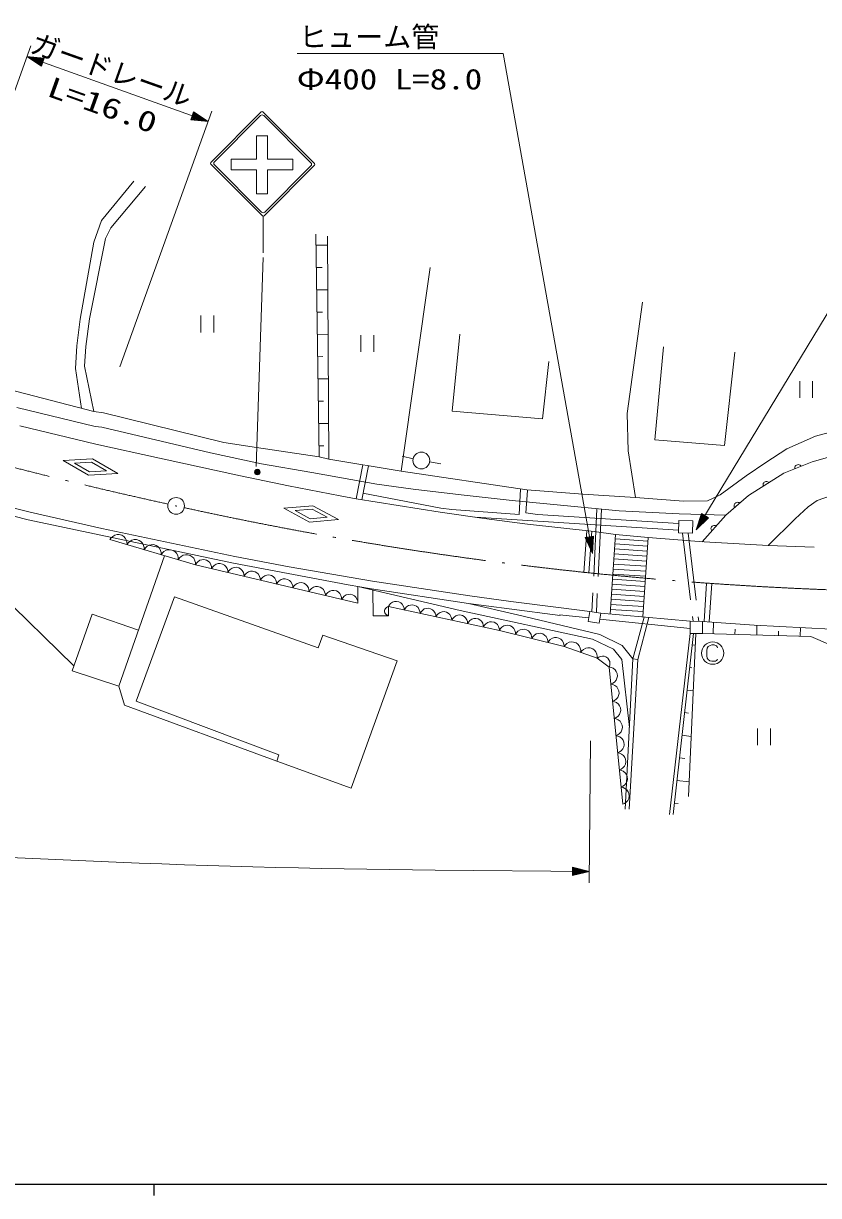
# Model space of a CAD drawing. Units: millimetres, scale not verified. Extents: x 11078 to 651078, y -105989 to 254011.
# Drawn here: x 227457 to 298310, y 78011 to 182394 of the extents above; entities that cross this region are included whole.
import ezdxf
from ezdxf.enums import TextEntityAlignment as Align

# ---------------------------------------------------------------- set-up
doc = ezdxf.new("R2010")
doc.units = ezdxf.units.MM
doc.header["$LTSCALE"] = 1000
doc.linetypes.add('DASHED', pattern=[7.5, 6, -1.5])
doc.linetypes.add('LONG_DASHED_DOTTED', pattern=[15.25, 12, -1.5, 0.25, -1.5])
for name, color, linetype, lineweight in [('M-TTL-BAND', 7, 'Continuous', 25), ('S-BGD', 7, 'Continuous', 13), ('S-BGD-HTXT', 6, 'Continuous', 13), ('S-BMK', 2, 'LONG_DASHED_DOTTED', 13)]:
    doc.layers.add(name, color=color, linetype=linetype, lineweight=lineweight)
doc.styles.add('ＭＳ ゴシック', font='')
doc.styles.get('ＭＳ ゴシック').set_extended_font_data('MS Gothic')

# ---------------------------------------------------------------- blocks, each defined once
blk = doc.blocks.new('BUHIN1')
at = {"color": 2, "linetype": 'Continuous', "lineweight": 13}
for radius in [746, 22.5]:
    blk.add_circle((0, 0), radius, dxfattribs=at)
blk = doc.blocks.new('BUHIN151')
at = {"color": 7, "linetype": 'Continuous', "lineweight": 13}
blk.add_lwpolyline([(75, -764), (245, -689), (385, -583), (538, -418), (614, -241), (653, -55), (630, 181), (555, 355), (447, 514), (264, 647), (107, 720), (-75, 764)], dxfattribs=at)
blk = doc.blocks.new('BUHIN153')
at = {"color": 7, "linetype": 'Continuous', "lineweight": 13}
blk.add_lwpolyline([(739, -261), (744, -71), (706, 104), (619, 318), (488, 464), (334, 580), (105, 661), (-89, 667), (-283, 636), (-484, 524), (-620, 410), (-739, 261)], dxfattribs=at)
blk = doc.blocks.new('BUHIN154')
at = {"color": 7, "linetype": 'Continuous', "lineweight": 13}
blk.add_lwpolyline([(721, -180), (708, -1), (657, 161), (556, 355), (419, 481), (263, 577), (39, 633), (-143, 621), (-324, 575), (-504, 451), (-622, 331), (-721, 180)], dxfattribs=at)
blk = doc.blocks.new('BUHIN155')
at = {"color": 7, "linetype": 'Continuous', "lineweight": 13}
blk.add_lwpolyline([(706, -151), (688, 23), (633, 179), (528, 364), (391, 482), (236, 570), (17, 617), (-160, 599), (-334, 548), (-505, 422), (-615, 301), (-706, 151)], dxfattribs=at)
blk = doc.blocks.new('BUHIN157')
at = {"color": 7, "linetype": 'Continuous', "lineweight": 13}
blk.add_lwpolyline([(724, -171), (709, 8), (655, 170), (552, 363), (413, 487), (256, 582), (32, 635), (-151, 621), (-331, 571), (-510, 445), (-627, 324), (-724, 171)], dxfattribs=at)
blk = doc.blocks.new('BUHIN158')
at = {"color": 7, "linetype": 'Continuous', "lineweight": 13}
blk.add_lwpolyline([(761, -224), (756, -32), (708, 143), (609, 354), (469, 495), (307, 605), (70, 674), (-125, 670), (-320, 628), (-518, 504), (-649, 382), (-761, 224)], dxfattribs=at)
blk = doc.blocks.new('BUHIN168')
at = {"color": 7, "linetype": 'Continuous', "lineweight": 13}
for p, q in [((-578, 750), (-578, -750)), ((574, -750), (574, 750))]:
    blk.add_line(p, q, dxfattribs=at)
blk = doc.blocks.new('BUHIN172')
at = {"color": 7, "linetype": 'Continuous', "lineweight": 13}
blk.add_lwpolyline([(440, 475), (400, 570), (330, 640), (235, 695), (120, 725), (-75, 725), (-230, 695), (-390, 585), (-485, 445), (-525, 245), (-525, -245), (-485, -455), (-410, -580), (-265, -685), (-85, -725), (105, -725), (250, -710), (325, -665), (395, -600), (425, -530)], dxfattribs=at)
blk.add_circle((0, 0), 995, dxfattribs=at)
blk = doc.blocks.new('BUHIN173')
at = {"color": 7, "linetype": 'Continuous', "lineweight": 13}
for centre, radius in [((0, 0), 250), ((0, 0), 219), ((0, 0), 188), ((0, 0), 156), ((0, 0), 125), ((0, 0), 93.8), ((0, -1), 62.5), ((0, 0), 31.2)]:
    blk.add_circle(centre, radius, dxfattribs=at)
blk = doc.blocks.new('BUHIN176')
at = {"color": 7, "linetype": 'Continuous', "lineweight": 13}
blk.add_circle((0, 0), 746, dxfattribs=at)

msp = doc.modelspace()

# ---------------------------------------------------------------- linework, layer by layer
at = {"layer": 'M-TTL-BAND'}
for p, q in [((11078, 79011), (550078, 79011)), ((239078, 79011), (239078, 78011))]:
    msp.add_line(p, q, dxfattribs=at)
at = {"layer": 'S-BGD'}
for p, q in [((248655, 174514), (244153, 170012)), ((253399, 169912), (248797, 174514)), ((248585, 174189), (244479, 170083)), ((253073, 169983), (248868, 174189)), ((248217, 170320), (248240, 172385)), ((248240, 172385), (249239, 172385)), ((249216, 170320), (249216, 172373)), ((245958, 169367), (245958, 170320)), ((245958, 170320), (248217, 170320)), ((249216, 170320), (251476, 170320)), ((251476, 169367), (251476, 170320)), ((244153, 169871), (248755, 165269)), ((244479, 169800), (248684, 165594)), ((245958, 169367), (248217, 169367)), ((248217, 169367), (248217, 167221)), ((248896, 165269), (253399, 169771)), ((253073, 169700), (248967, 165594)), ((249216, 169367), (251476, 169367)), ((249216, 167221), (249216, 169367)), ((237285, 168343), (234408, 164837)), ((235259, 164200), (238334, 167864)), ((248217, 167221), (249216, 167221)), ((248827, 165240), (248827, 161965)), ((234408, 164837), (233727, 162902)), ((234778, 163238), (235259, 164200)), ((233727, 162902), (232524, 156048)), ((233334, 156083), (234778, 163238)), ((253814, 143787), (253519, 163627)), ((254547, 163448), (254665, 143595)), ((253533, 162635), (254552, 162650)), ((248202, 142938), (248832, 161547)), ((253563, 160651), (254063, 160658)), ((263686, 160672), (261105, 142507)), ((253592, 158667), (254575, 158681)), ((253622, 156683), (254104, 156690)), ((281240, 147648), (282620, 157584)), ((232524, 156048), (232210, 153694)), ((233013, 153617), (233334, 156083)), ((253652, 154699), (254599, 154713)), ((266352, 154732), (265662, 147878)), ((232210, 153694), (232106, 151653)), ((232906, 151879), (233013, 153617)), ((284506, 153582), (283724, 145302)), ((253681, 152715), (254146, 152722)), ((289934, 144796), (290854, 153122)), ((232106, 151653), (232624, 148111)), ((233729, 147822), (232906, 151879)), ((273712, 147188), (274264, 152294)), ((253711, 150731), (254622, 150744)), ((233729, 147822), (225389, 150005)), ((253740, 148747), (254187, 148754)), ((226882, 148205), (233835, 146514)), ((234600, 147721), (233729, 147822)), ((245327, 145076), (234600, 147721)), ((265662, 147878), (273712, 147188)), ((281332, 144336), (281240, 147648)), ((227140, 146550), (233904, 144934)), ((233835, 146514), (234441, 146452)), ((234441, 146452), (244116, 144158)), ((253770, 146763), (254646, 146776)), ((301485, 146579), (298051, 145633)), ((283724, 145302), (289934, 144796)), ((298051, 145633), (295485, 144499)), ((233904, 144934), (239579, 143680)), ((244116, 144158), (248676, 143161)), ((248228, 144622), (245327, 145076)), ((253814, 143794), (248228, 144622)), ((253799, 144779), (254229, 144785)), ((281998, 140180), (281332, 144336)), ((295485, 144499), (293617, 143308)), ((231002, 143463), (233607, 143624)), ((233266, 142163), (231002, 143463)), ((233536, 143319), (232019, 143225)), ((232019, 143225), (233337, 142468)), ((233536, 143319), (234854, 142562)), ((233607, 143624), (235871, 142325)), ((239579, 143680), (246812, 142097)), ((248676, 143161), (253149, 142406)), ((254665, 143595), (253814, 143787)), ((261105, 142507), (254665, 143595)), ((257107, 140051), (257700, 143082)), ((262183, 143632), (261206, 143844)), ((263656, 143349), (264642, 143185)), ((293617, 143308), (291861, 142092)), ((295211, 142335), (297750, 143362)), ((297750, 143362), (299723, 143929)), ((235871, 142325), (233266, 142163)), ((234854, 142562), (233337, 142468)), ((246812, 142097), (251069, 141206)), ((253149, 142406), (258948, 141378)), ((258193, 142999), (257597, 139955)), ((272327, 140845), (261105, 142507)), ((291861, 142092), (289537, 140417)), ((292077, 140363), (295211, 142335)), ((251069, 141206), (255688, 140315)), ((258948, 141378), (262182, 140925)), ((262182, 140925), (266465, 140411)), ((271629, 138677), (271753, 140923)), ((221724, 140470), (228044, 138864)), ((255688, 140315), (257107, 140051)), ((257107, 140051), (264592, 138863)), ((257710, 140567), (264657, 139238)), ((266465, 140411), (270998, 139897)), ((270998, 139897), (280550, 138977)), ((272369, 140813), (272218, 138800)), ((277313, 140482), (272327, 140845)), ((281998, 140180), (277313, 140482)), ((286289, 139847), (281998, 140180)), ((288404, 139878), (286289, 139847)), ((289537, 140417), (288404, 139878)), ((290036, 138608), (292077, 140363)), ((297385, 139350), (298173, 139900)), ((298173, 139900), (299364, 140322)), ((227880, 138183), (221547, 139793)), ((228044, 138864), (234440, 137418)), ((250648, 139220), (253248, 139448)), ((252944, 137979), (250648, 139220)), ((253185, 139141), (251671, 139009)), ((251671, 139009), (253008, 138286)), ((253185, 139141), (254522, 138418)), ((253248, 139448), (255544, 138206)), ((264592, 138863), (268500, 138302)), ((264657, 139238), (265643, 139115)), ((265643, 139115), (271629, 138677)), ((280550, 138977), (285896, 138729)), ((296230, 138269), (297385, 139350)), ((246186, 134337), (227880, 138183)), ((255544, 138206), (252944, 137979)), ((254522, 138418), (253008, 138286)), ((285824, 137257), (267733, 138412)), ((268500, 138302), (272361, 137807)), ((272218, 138800), (273259, 138663)), ((272361, 137807), (278315, 137147)), ((273259, 138663), (285840, 137860)), ((285818, 137020), (285847, 138123)), ((285847, 138123), (287118, 138089)), ((285896, 138729), (290036, 138608)), ((287118, 138089), (287089, 136986)), ((287942, 136238), (290036, 138608)), ((293833, 135893), (296230, 138269)), ((234440, 137418), (246304, 134926)), ((277396, 133503), (277665, 137202)), ((278114, 137170), (277845, 133470)), ((278315, 137147), (280229, 136883)), ((279746, 129793), (280229, 136883)), ((280229, 136883), (283127, 136619)), ((287089, 136986), (285818, 137020)), ((242781, 134183), (235167, 136427)), ((283079, 135851), (280172, 136049)), ((280202, 136498), (283109, 136300)), ((283127, 136619), (282644, 129535)), ((283127, 136619), (287284, 136289)), ((287284, 136289), (288124, 136223)), ((288124, 136223), (293833, 135893)), ((293833, 135893), (297925, 135744)), ((231961, 125200), (222114, 134777)), ((240022, 134996), (235966, 123360)), ((246304, 134926), (251146, 134001)), ((282987, 134504), (280080, 134702)), ((280111, 135151), (283018, 134953)), ((280141, 135600), (283048, 135402)), ((257259, 130760), (242781, 134183)), ((256394, 132388), (246186, 134337)), ((251146, 134001), (258576, 132723)), ((282926, 133606), (280019, 133804)), ((280049, 134253), (282956, 134055)), ((258576, 132723), (267226, 131417)), ((277396, 133503), (277845, 133470)), ((282865, 132708), (279958, 132906)), ((279988, 133355), (282895, 133157)), ((258465, 132031), (256394, 132388)), ((257264, 132238), (257259, 130760)), ((266367, 130113), (257264, 132238)), ((267125, 130724), (258465, 132031)), ((258590, 131928), (258608, 129629)), ((279866, 131559), (282773, 131361)), ((282803, 131810), (279896, 132008)), ((279927, 132457), (282834, 132259)), ((288114, 129133), (288337, 132551)), ((288337, 132551), (288786, 132522)), ((288786, 132522), (288563, 129103)), ((240933, 131341), (237508, 122028)), ((253731, 126775), (240933, 131341)), ((267125, 130724), (271470, 129737)), ((270754, 130248), (267125, 130724)), ((267226, 131417), (270898, 130900)), ((270898, 130900), (275362, 130356)), ((279805, 130661), (282712, 130463)), ((282742, 130912), (279835, 131110)), ((231798, 124738), (233583, 129800)), ((233583, 129800), (237704, 128348)), ((258608, 129629), (259977, 129651)), ((269868, 128346), (259977, 130455)), ((259977, 130455), (259977, 129651)), ((278152, 127570), (266367, 130113)), ((275275, 129661), (270754, 130248)), ((271470, 129737), (278811, 127965)), ((277826, 129461), (275224, 129739)), ((275362, 130356), (277919, 130030)), ((277772, 129135), (277919, 130030)), ((277919, 130030), (278915, 129866)), ((278915, 129866), (278768, 128971)), ((278915, 129866), (286873, 129160)), ((282681, 130014), (279774, 130213)), ((282769, 129524), (281771, 125815)), ((282208, 125759), (283178, 129488)), ((278768, 128971), (277772, 129135)), ((278829, 129342), (286863, 128515)), ((286856, 128073), (286873, 129160)), ((286873, 129160), (287977, 129143)), ((287977, 129143), (287960, 128056)), ((287977, 129143), (292564, 128802)), ((288927, 128029), (288956, 129070)), ((290862, 127975), (290875, 128451)), ((292564, 128802), (299424, 128445)), ((292796, 127921), (292820, 128789)), ((296665, 127814), (296687, 128587)), ((254151, 127917), (253731, 126775)), ((260761, 125633), (254151, 127917)), ((275633, 126907), (269868, 128346)), ((280032, 126666), (278152, 127570)), ((278811, 127965), (280797, 126988)), ((286856, 128073), (285019, 111946)), ((285345, 111946), (287154, 128068)), ((287372, 128065), (286719, 113538)), ((287960, 128056), (286856, 128073)), ((297633, 127787), (287960, 128056)), ((294731, 127868), (294742, 128278)), ((299332, 127063), (297633, 127787)), ((278589, 125864), (275633, 126907)), ((280792, 125762), (280032, 126666)), ((280797, 126988), (281771, 125815)), ((287041, 127061), (287325, 127029)), ((256675, 114278), (260761, 125633)), ((279654, 125081), (278589, 125864)), ((281455, 119685), (280792, 125762)), ((281771, 125815), (281081, 112417)), ((281443, 112417), (282208, 125759)), ((282208, 125759), (281771, 125815)), ((235966, 123360), (231798, 124738)), ((280854, 112860), (279654, 125081)), ((286815, 125046), (287025, 125022)), ((235966, 123360), (236466, 121668)), ((286589, 123030), (287143, 122968)), ((236466, 121668), (250040, 116707)), ((237508, 122028), (250203, 117267)), ((286363, 121015), (286707, 120976)), ((286137, 119000), (286960, 118907)), ((250040, 116707), (250203, 117267)), ((285910, 116985), (286390, 116931)), ((250040, 116707), (256675, 114278)), ((285684, 114969), (286778, 114847)), ((285458, 112954), (285803, 112915))]:
    msp.add_line(p, q, dxfattribs=at)
at = {"layer": 'S-BGD', "linetype": 'DASHED'}
for p, q in [((278563, 139168), (278115, 129998)), ((278962, 139130), (278512, 129932)), ((286184, 137010), (287139, 129156)), ((286689, 136997), (287644, 129148))]:
    msp.add_line(p, q, dxfattribs=at)
at = {"layer": 'S-BGD'}
for points in [[(296202, 142736), (296199, 142809), (296210, 142877), (296238, 142959), (296286, 143017), (296344, 143063), (296430, 143098), (296503, 143105), (296578, 143096), (296657, 143057), (296712, 143016), (296759, 142961)], [(293390, 141189), (293374, 141260), (293373, 141329), (293386, 141415), (293423, 141481), (293471, 141536), (293550, 141586), (293621, 141606), (293696, 141610), (293780, 141586), (293842, 141555), (293898, 141509)], [(290829, 139290), (290802, 139358), (290791, 139426), (290792, 139513), (290818, 139583), (290858, 139645), (290929, 139706), (290996, 139736), (291069, 139752), (291157, 139740), (291222, 139719), (291284, 139681)], [(287493, 137414), (287898, 138699), (288443, 138369), (287495, 137418)], [(288025, 138293), (287887, 138066), (287993, 138313), (288057, 138274), (287887, 138066)], [(288791, 137198), (288755, 137262), (288735, 137328), (288723, 137414), (288740, 137487), (288771, 137554), (288832, 137624), (288895, 137663), (288965, 137688), (289053, 137688), (289121, 137677), (289188, 137648)], [(278126, 135343), (277583, 136576), (278210, 136688), (278126, 135347)], [(277946, 136355), (277993, 136093), (277909, 136348), (277983, 136361), (277993, 136093)], [(259977, 130455), (259885, 130425), (259806, 130377), (259718, 130299), (259669, 130210), (259639, 130116), (259639, 129991), (259669, 129896), (259718, 129808), (259806, 129730), (259885, 129683), (259977, 129651)], [(279654, 125081), (279704, 125233), (279716, 125384), (279698, 125577), (279628, 125727), (279532, 125859), (279367, 125981), (279213, 126033), (279049, 126055), (278859, 126014), (278721, 125955), (278589, 125864)]]:
    msp.add_lwpolyline(points, dxfattribs=at)
for points in [[(287414, 137283), (288511, 138372), (287869, 138760)], [(287573, 137546), (287917, 138622), (288366, 138350)], [(287650, 137674), (287936, 138545), (288289, 138331)], [(287730, 137806), (287955, 138467), (288212, 138312)], [(287808, 137934), (287974, 138390), (288134, 138293)], [(278153, 135192), (278259, 136734), (277521, 136603)], [(278099, 135495), (277648, 136530), (278165, 136622)], [(278073, 135642), (277713, 136485), (278119, 136557)], [(278046, 135794), (277778, 136439), (278074, 136492)], [(278020, 135941), (277844, 136394), (278028, 136427)]]:
    msp.add_lwpolyline(points, close=True, dxfattribs=at)
for centre, radius, start, end in [((248726, 174443), 100, 45, 135), ((248726, 174047), 200, 45, 135), ((244224, 169941), 100, 135, 225), ((244620, 169941), 200, 135, 225), ((252932, 169842), 200, 315, 45), ((253328, 169842), 100, 315, 45), ((248826, 165736), 200, 225, 315), ((248826, 165340), 100, 225, 315)]:
    msp.add_arc(centre, radius, start, end, dxfattribs=at)
at = {"layer": 'S-BGD-HTXT'}
for p, q in [((219925, 157600), (228112, 180390)), ((270207, 179731), (251853, 179731)), ((278153, 135192), (270207, 179731)), ((227774, 179449), (243910, 173653)), ((287414, 137283), (312088, 178058)), ((244248, 174594), (236061, 151803)), ((277996, 118502), (277876, 105860)), ((277885, 106860), (264148, 106991))]:
    msp.add_line(p, q, dxfattribs=at)
for points in [[(227774, 179449), (229059, 178589), (229312, 179295)], [(228063, 179345), (229186, 179221), (229008, 178727)], [(228204, 179295), (229114, 179187), (228974, 178799)], [(228349, 179243), (229042, 179153), (228941, 178871)], [(228490, 179192), (228970, 179119), (228907, 178943)], [(243910, 173653), (242625, 174513), (242371, 173807)], [(243620, 173757), (242498, 173881), (242675, 174375)], [(243479, 173807), (242570, 173915), (242709, 174303)], [(243335, 173859), (242642, 173949), (242743, 174231)], [(243193, 173910), (242714, 173983), (242777, 174159)], [(277885, 106860), (276389, 107249), (276382, 106499)], [(277578, 106863), (276477, 106611), (276482, 107136)], [(277428, 106864), (276533, 106666), (276537, 107079)], [(277274, 106866), (276590, 106722), (276593, 107022)], [(277124, 106867), (276647, 106778), (276649, 106965)]]:
    msp.add_lwpolyline(points, close=True, dxfattribs=at)
for points in [[(227918, 179397), (229258, 179255), (229042, 178655), (227922, 179396)], [(228885, 179050), (228635, 179140), (228898, 179085), (228873, 179015), (228635, 179140)], [(243765, 173705), (242426, 173847), (242641, 174447), (243762, 173706)], [(242798, 174052), (243049, 173962), (242785, 174017), (242811, 174087), (243049, 173962)], [(277732, 106861), (276420, 106555), (276426, 107192), (277728, 106861)], [(276704, 106871), (276970, 106869), (276704, 106834), (276705, 106909), (276970, 106869)]]:
    msp.add_lwpolyline(points, dxfattribs=at)
msp.add_arc((274101, 1078897), 971957, 261.75516, 269.41325, dxfattribs=at)
at = {"layer": 'S-BMK'}
for centre, radius, start, end in [((333826, 563757), 434349, 250.53133, 257.56972), ((311571, 458146), 326422, 257.65741, 274.98093)]:
    msp.add_arc(centre, radius, start, end, dxfattribs=at)

# ---------------------------------------------------------------- block references
at = {"layer": 'S-BGD'}
for name, p in [('BUHIN168', (243857, 155625)), ('BUHIN168', (258102, 153886)), ('BUHIN168', (297209, 149790)), ('BUHIN176', (262916, 143472)), ('BUHIN173', (248303, 142444)), ('BUHIN158', (235928, 136203)), ('BUHIN158', (237451, 135754)), ('BUHIN158', (238974, 135305)), ('BUHIN158', (240497, 134856)), ('BUHIN158', (242020, 134408)), ('BUHIN157', (243505, 134012)), ('BUHIN157', (244953, 133670)), ('BUHIN157', (246401, 133327)), ('BUHIN157', (247849, 132985)), ('BUHIN157', (249297, 132643)), ('BUHIN157', (250744, 132301)), ('BUHIN157', (252192, 131958)), ('BUHIN157', (253640, 131616)), ('BUHIN157', (255088, 131274)), ('BUHIN157', (256536, 130931)), ('BUHIN155', (260684, 130305)), ('BUHIN155', (262096, 130003)), ('BUHIN155', (263509, 129702)), ('BUHIN155', (264922, 129401)), ('BUHIN155', (266335, 129100)), ('BUHIN155', (267748, 128798)), ('BUHIN155', (269161, 128497)), ('BUHIN154', (270588, 128167)), ('BUHIN154', (272030, 127807)), ('BUHIN154', (273471, 127447)), ('BUHIN154', (274912, 127087)), ('BUHIN153', (276372, 126646)), ('BUHIN153', (277850, 126125)), ('BUHIN172', (288877, 126316)), ('BUHIN151', (279729, 124318)), ('BUHIN151', (279879, 122790)), ('BUHIN151', (280029, 121262)), ('BUHIN151', (280179, 119734)), ('BUHIN168', (293442, 118858)), ('BUHIN151', (280329, 118207)), ('BUHIN151', (280479, 116679)), ('BUHIN151', (280629, 115151)), ('BUHIN151', (280779, 113624))]:
    msp.add_blockref(name, p, dxfattribs=at)
at = {"layer": 'S-BMK'}
msp.add_blockref('BUHIN1', (241064, 139429), dxfattribs=at)

# ---------------------------------------------------------------- texts
at = {"layer": 'S-BGD-HTXT', "style": 'ＭＳ ゴシック'}
msp.add_text('ヒューム管', height=1833, dxfattribs=at).set_placement((252015, 179731), align=Align.BOTTOM_LEFT)
msp.add_text('ガードレール ', height=1833, rotation=340.5, dxfattribs=at).set_placement((227752, 179359), align=Align.BOTTOM_LEFT)
at = {"layer": 'S-BGD-HTXT', "style": 'ＭＳ ゴシック', "width": 1.35}
msp.add_text('L=16.0', height=1833, rotation=340.3, dxfattribs=at).set_placement((229259, 175454), align=Align.BOTTOM_LEFT)
at = {"layer": 'S-BGD-HTXT', "style": 'ＭＳ ゴシック', "width": 1.25}
msp.add_text('Φ400 L=8.0', height=1833, dxfattribs=at).set_placement((251806, 175967), align=Align.BOTTOM_LEFT)

doc.saveas('drawing.dxf')
